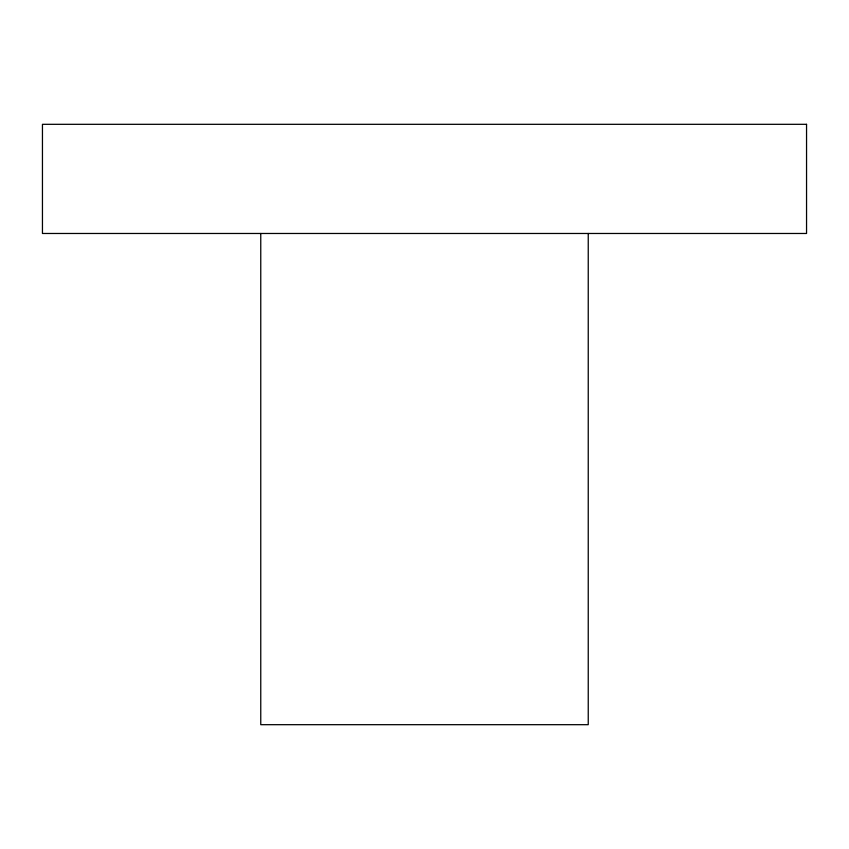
<?xml version="1.0" encoding="UTF-8"?>
<svg xmlns="http://www.w3.org/2000/svg" width="849" height="849" viewBox="0 0 849 849"><rect width="100%" height="100%" fill="white"/><g stroke="black" fill="none" stroke-linecap="round" stroke-linejoin="round"><path stroke-width="1.27" d="M588.24 233.475L588.24 724.685L260.76 724.685L260.76 233.475M806.55 124.315L42.45 124.315L42.45 233.475L806.55 233.475L806.55 124.315"/></g></svg>
